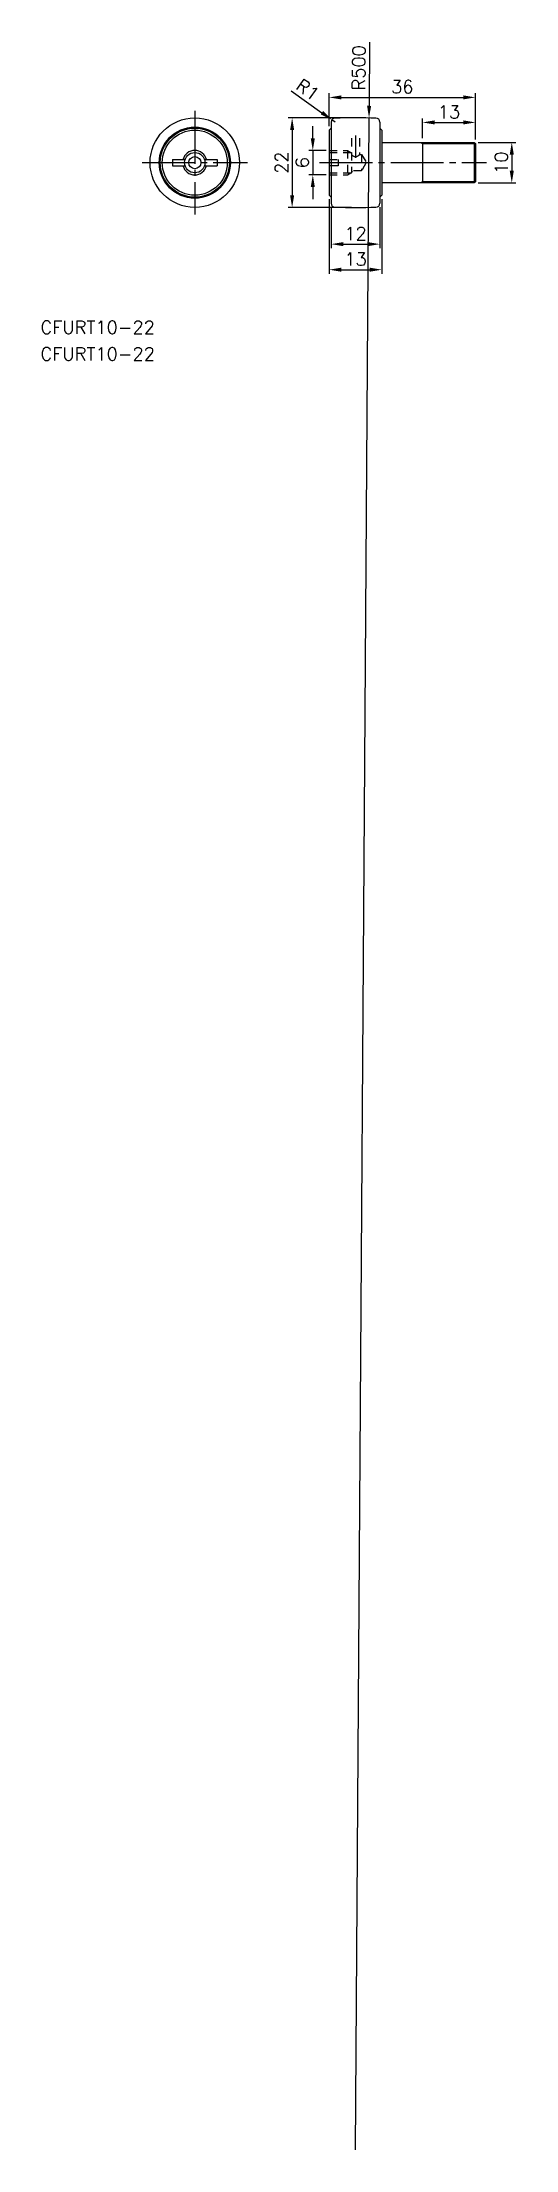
# Model space of a CAD drawing. Extents: x 50 to 167, y -223 to 295.
import ezdxf

# ---------------------------------------------------------------- set-up
doc = ezdxf.new("R2010")
doc.units = 0
doc.header["$MEASUREMENT"] = 0
doc.header["$PDMODE"] = 64
doc.linetypes.add('CENTER', pattern=[17.5, 13, -1.5, 1.5, -1.5])
doc.linetypes.add('DASHED', pattern=[3.5, 2, -1.5])
doc.layers.get('0').update_dxf_attribs({"linetype": 'CONTINUOUS'})
doc.layers.get('DEFPOINTS').update_dxf_attribs({"linetype": 'CONTINUOUS'})
doc.layers.add('CENTER', color=1, linetype='CENTER')
doc.layers.add('SIZE', color=7, linetype='CONTINUOUS')
doc.styles.get("Standard").update_dxf_attribs({"font": 'txt.shx', "bigfont": '@extfont2.shx'})
doc.dimstyles.new('MISUMI', dxfattribs={"dimtxt": 3.2, "dimasz": 3, "dimexe": 1, "dimexo": 1, "dimgap": 1, "dimtad": 1, "dimdsep": 46, "dimtxsty": 'STANDARD', "dimcen": 0, "dimadec": 0, "dimazin": 0, "dimtfac": 0.6, "dimtix": 1, "dimtmove": 2, "dimatfit": 3, "dimfxl": 1, "dimtvp": 1, "dimtolj": 1, "dimarcsym": 0})

# ---------------------------------------------------------------- blocks, each defined once
blk = doc.blocks.new('*D0')
at = {"layer": 'DEFPOINTS', "color": 0, "linetype": 'Continuous'}
for p in [(127.29, 276.72), (111.69, 254.72), (127.29, 254.72)]:
    blk.add_point(p, dxfattribs=at)
at = {"layer": 'SIZE', "color": 0, "linetype": 'Continuous', "lineweight": -2}
for p, q in [((126.29, 276.72), (110.69, 276.72)), ((111.69, 273.72), (111.69, 257.72)), ((126.29, 254.72), (110.69, 254.72))]:
    blk.add_line(p, q, dxfattribs=at)
at = {"layer": 'SIZE', "color": 0, "linetype": 'Continuous'}
for points in [[(111.19, 273.72), (112.19, 273.72), (111.69, 276.72)], [(111.19, 257.72), (112.19, 257.72), (111.69, 254.72)]]:
    blk.add_solid(points, dxfattribs=at)
at = {"layer": 'SIZE', "color": 0, "linetype": 'Continuous', "insert": (109.09, 265.72), "char_height": 3.2, "attachment_point": 5, "rotation": 90}
blk.add_mtext('\\A1;22', dxfattribs=at)
blk = doc.blocks.new('*D1')
at = {"layer": 'DEFPOINTS', "color": 0, "linetype": 'Continuous'}
for p in [(121.04, 268.72), (116.77, 262.72), (121.04, 262.72)]:
    blk.add_point(p, dxfattribs=at)
at = {"layer": 'SIZE', "color": 0, "linetype": 'Continuous', "lineweight": -2}
for p, q in [((116.77, 271.72), (116.77, 274.72)), ((120.04, 268.72), (115.77, 268.72)), ((116.77, 268.72), (116.77, 262.72)), ((120.04, 262.72), (115.77, 262.72)), ((116.77, 259.72), (116.77, 256.72))]:
    blk.add_line(p, q, dxfattribs=at)
at = {"layer": 'SIZE', "color": 0, "linetype": 'Continuous'}
for points in [[(116.27, 271.72), (117.27, 271.72), (116.77, 268.72)], [(116.27, 259.72), (117.27, 259.72), (116.77, 262.72)]]:
    blk.add_solid(points, dxfattribs=at)
at = {"layer": 'SIZE', "color": 0, "linetype": 'Continuous', "insert": (114.17, 265.72), "char_height": 3.2, "attachment_point": 5, "rotation": 90}
blk.add_mtext('\\A1;6', dxfattribs=at)
blk = doc.blocks.new('*D2')
at = {"layer": 'DEFPOINTS', "color": 0, "linetype": 'Continuous'}
for p in [(121.29, 255.74), (133.29, 255.74), (133.29, 245.67)]:
    blk.add_point(p, dxfattribs=at)
at = {"layer": 'SIZE', "color": 0, "linetype": 'Continuous', "lineweight": -2}
for p, q in [((121.29, 254.74), (121.29, 244.67)), ((133.29, 254.74), (133.29, 244.67)), ((124.29, 245.67), (130.29, 245.67))]:
    blk.add_line(p, q, dxfattribs=at)
at = {"layer": 'SIZE', "color": 0, "linetype": 'Continuous'}
for points in [[(124.29, 246.17), (124.29, 245.17), (121.29, 245.67)], [(130.29, 246.17), (130.29, 245.17), (133.29, 245.67)]]:
    blk.add_solid(points, dxfattribs=at)
at = {"layer": 'SIZE', "color": 0, "linetype": 'Continuous', "insert": (127.29, 248.27), "char_height": 3.2, "attachment_point": 5}
blk.add_mtext('\\A1;12', dxfattribs=at)
blk = doc.blocks.new('*D3')
at = {"layer": 'DEFPOINTS', "color": 0, "linetype": 'Continuous'}
for p in [(120.79, 257.72), (133.79, 257.72), (133.79, 239.38)]:
    blk.add_point(p, dxfattribs=at)
at = {"layer": 'SIZE', "color": 0, "linetype": 'Continuous', "lineweight": -2}
for p, q in [((120.79, 256.72), (120.79, 238.38)), ((133.79, 256.72), (133.79, 238.38)), ((123.79, 239.38), (130.79, 239.38))]:
    blk.add_line(p, q, dxfattribs=at)
at = {"layer": 'SIZE', "color": 0, "linetype": 'Continuous'}
for points in [[(123.79, 239.88), (123.79, 238.88), (120.79, 239.38)], [(130.79, 239.88), (130.79, 238.88), (133.79, 239.38)]]:
    blk.add_solid(points, dxfattribs=at)
at = {"layer": 'SIZE', "color": 0, "linetype": 'Continuous', "insert": (127.29, 241.98), "char_height": 3.2, "attachment_point": 5}
blk.add_mtext('\\A1;13', dxfattribs=at)
blk = doc.blocks.new('*D4')
at = {"layer": 'DEFPOINTS', "color": 0, "linetype": 'Continuous'}
for p in [(156.49, 270.72), (156.49, 260.72), (165.74, 260.72)]:
    blk.add_point(p, dxfattribs=at)
at = {"layer": 'SIZE', "color": 0, "linetype": 'Continuous', "lineweight": -2}
for p, q in [((157.49, 270.72), (166.74, 270.72)), ((165.74, 267.72), (165.74, 263.72)), ((157.49, 260.72), (166.74, 260.72))]:
    blk.add_line(p, q, dxfattribs=at)
at = {"layer": 'SIZE', "color": 0, "linetype": 'Continuous'}
for points in [[(165.24, 267.72), (166.24, 267.72), (165.74, 270.72)], [(165.24, 263.72), (166.24, 263.72), (165.74, 260.72)]]:
    blk.add_solid(points, dxfattribs=at)
at = {"layer": 'SIZE', "color": 0, "linetype": 'Continuous', "insert": (163.14, 265.72), "char_height": 3.2, "attachment_point": 5, "rotation": 90}
blk.add_mtext('\\A1;10', dxfattribs=at)
blk = doc.blocks.new('*D5')
at = {"layer": 'DEFPOINTS', "color": 0, "linetype": 'Continuous'}
for p in [(156.79, 275.62), (143.79, 270.72), (156.79, 270.42)]:
    blk.add_point(p, dxfattribs=at)
at = {"layer": 'SIZE', "color": 0, "linetype": 'Continuous', "lineweight": -2}
for p, q in [((143.79, 271.72), (143.79, 276.62)), ((146.79, 275.62), (153.79, 275.62)), ((156.79, 271.42), (156.79, 276.62))]:
    blk.add_line(p, q, dxfattribs=at)
at = {"layer": 'SIZE', "color": 0, "linetype": 'Continuous'}
for points in [[(146.79, 276.12), (146.79, 275.12), (143.79, 275.62)], [(153.79, 276.12), (153.79, 275.12), (156.79, 275.62)]]:
    blk.add_solid(points, dxfattribs=at)
at = {"layer": 'SIZE', "color": 0, "linetype": 'Continuous', "insert": (150.29, 278.22), "char_height": 3.2, "attachment_point": 5}
blk.add_mtext('\\A1;13', dxfattribs=at)
blk = doc.blocks.new('*D6')
at = {"layer": 'DEFPOINTS', "color": 0, "linetype": 'Continuous'}
for p in [(156.79, 281.78), (120.79, 273.72), (156.79, 270.42)]:
    blk.add_point(p, dxfattribs=at)
at = {"layer": 'SIZE', "color": 0, "linetype": 'Continuous', "lineweight": -2}
for p, q in [((120.79, 274.72), (120.79, 282.78)), ((123.79, 281.78), (153.79, 281.78)), ((156.79, 271.42), (156.79, 282.78))]:
    blk.add_line(p, q, dxfattribs=at)
at = {"layer": 'SIZE', "color": 0, "linetype": 'Continuous'}
for points in [[(123.79, 282.28), (123.79, 281.28), (120.79, 281.78)], [(153.79, 282.28), (153.79, 281.28), (156.79, 281.78)]]:
    blk.add_solid(points, dxfattribs=at)
at = {"layer": 'SIZE', "color": 0, "linetype": 'Continuous', "insert": (138.79, 284.38), "char_height": 3.2, "attachment_point": 5}
blk.add_mtext('\\A1;36', dxfattribs=at)
blk = doc.blocks.new('*D7')
at = {"layer": 'DEFPOINTS', "color": 0, "linetype": 'Continuous'}
for p in [(121.47, 276.27), (122.29, 275.69)]:
    blk.add_point(p, dxfattribs=at)
at = {"layer": 'SIZE', "color": 0, "linetype": 'Continuous', "lineweight": -2}
for p, q in [((111.46, 283.37), (119.02, 278.01)), ((122.29, 275.69), (121.47, 276.27))]:
    blk.add_line(p, q, dxfattribs=at)
at = {"layer": 'SIZE', "color": 0, "linetype": 'Continuous'}
blk.add_solid([(119.31, 278.42), (118.73, 277.6), (121.47, 276.27)], dxfattribs=at)
at = {"layer": 'SIZE', "color": 0, "linetype": 'Continuous', "insert": (115.52, 283.68), "char_height": 3.2, "attachment_point": 5, "rotation": 324.6647}
blk.add_mtext('\\A1;R1', dxfattribs=at)
blk = doc.blocks.new('*D8')
at = {"layer": 'DEFPOINTS', "color": 0, "linetype": 'Continuous'}
for p in [(130.61, 276.71), (127.29, -223.28)]:
    blk.add_point(p, dxfattribs=at)
at = {"layer": 'SIZE', "color": 0, "linetype": 'Continuous', "lineweight": -2}
for p, q in [((130.74, 295.37), (130.63, 279.71)), ((127.29, -223.28), (130.61, 276.71))]:
    blk.add_line(p, q, dxfattribs=at)
at = {"layer": 'SIZE', "color": 0, "linetype": 'Continuous'}
blk.add_solid([(130.13, 279.71), (131.13, 279.7), (130.61, 276.71)], dxfattribs=at)
at = {"layer": 'SIZE', "color": 0, "linetype": 'Continuous', "insert": (128.09, 289.06), "char_height": 3.2, "attachment_point": 5, "rotation": 89.6188}
blk.add_mtext('\\A1;R500', dxfattribs=at)

msp = doc.modelspace()

# ---------------------------------------------------------------- linework, layer by layer
at = {"color": 7, "linetype": 'Continuous'}
for p, q in [((121.28568, 275.69374), (121.28568, 255.74384)), ((133.28568, 275.69374), (133.28568, 255.74384)), ((120.78568, 273.71879), (120.78568, 257.71879)), ((120.78569, 273.71878), (121.28569, 274.21878)), ((133.28569, 274.21876), (133.78571, 273.71875)), ((133.78568, 273.71879), (133.78568, 257.71878)), ((133.78568, 270.71879), (156.48568, 270.71879)), ((143.78568, 270.71879), (143.78568, 260.71879)), ((156.48568, 270.71879), (156.48568, 260.71879)), ((156.48568, 270.71879), (156.78568, 270.41879)), ((156.78568, 270.41879), (156.78568, 261.01879)), ((82.23571, 266.46879), (85.35083, 266.46879)), ((82.23571, 266.46879), (82.23571, 264.96879)), ((82.23571, 264.96879), (85.35083, 264.96879)), ((90.12053, 266.46879), (93.23568, 266.46879)), ((90.12053, 264.96879), (93.23568, 264.96879)), ((93.23568, 266.46879), (93.23568, 264.96879)), ((156.48568, 260.71879), (133.78568, 260.71879)), ((156.78568, 261.01879), (156.48568, 260.71879)), ((121.28569, 257.21878), (120.7857, 257.71877)), ((133.78569, 257.71879), (133.28569, 257.21879))]:
    msp.add_line(p, q, dxfattribs=at)
at = {"color": 3, "linetype": 'DASHED'}
for p, q in [((126.28568, 271.71879), (126.28568, 267.71879)), ((128.28568, 271.71879), (128.28568, 267.71879)), ((120.78568, 268.71879), (125.28568, 268.71879)), ((120.78568, 268.21879), (126.28568, 268.21879)), ((120.78568, 266.46879), (122.98569, 266.46879)), ((122.98569, 264.96879), (120.78568, 264.96879)), ((122.98569, 266.46879), (122.98569, 264.96879)), ((125.28568, 268.71879), (125.28568, 262.71879)), ((125.28568, 268.71879), (126.1517, 268.21879)), ((126.28568, 268.21879), (126.28568, 263.21879)), ((128.28568, 267.71879), (128.78568, 267.71879)), ((128.78568, 267.71879), (128.78568, 263.71879)), ((128.78568, 267.71878), (129.94039, 265.71876)), ((129.94041, 265.71878), (128.78571, 263.71877)), ((120.78568, 263.21879), (126.28568, 263.21879)), ((120.78568, 262.71879), (125.28568, 262.71879)), ((125.28569, 262.71878), (126.15171, 263.21878)), ((126.28568, 263.21879), (126.57435, 263.71879)), ((128.78568, 263.71879), (126.28568, 263.71879))]:
    msp.add_line(p, q, dxfattribs=at)
at = {"color": 3, "linetype": 'Continuous'}
for p, q in [((143.26604, 270.71878), (143.78569, 270.41876)), ((143.78568, 270.41879), (156.78568, 270.41879)), ((143.78571, 261.01878), (143.26608, 260.71877)), ((156.78568, 261.01879), (143.78568, 261.01879))]:
    msp.add_line(p, q, dxfattribs=at)
at = {"color": 3, "linetype": 'DASHED'}
msp.add_lwpolyline([(126.28568, 267.71879, 0.102222479), (126.91331, 267.2929, 0.199038394), (127.65801, 267.29289, 0.10223323), (128.28568, 267.71879)], format="xyb", dxfattribs=at)
at = {"color": 7, "linetype": 'Continuous'}
for radius in [11, 8.75, 8.5, 8, 2.5, 1.5]:
    msp.add_circle((87.73568, 265.71879), radius, dxfattribs=at)
for centre, radius, start, end in [((122.28568, 275.69374), 1, 90.5741141, 180.000005), ((127.28568, -223.28121), 500, 89.4258841, 90.5741141), ((132.28568, 275.69374), 1, 0, 89.4258841), ((87.73568, 265.71879), 3, 14.4775114, 165.5224902), ((87.73568, 265.71879), 3, 194.4775098, 345.5224886), ((122.28568, 255.74384), 1, 180.000005, 269.4258823), ((127.28568, 754.71879), 500, 269.4258859, 270.5741159), ((132.28568, 255.74384), 1, 270.5741159, 0)]:
    msp.add_arc(centre, radius, start, end, dxfattribs=at)
at = {"layer": 'CENTER', "color": 1, "linetype": 'CENTER'}
for p, q in [((87.73568, 278.46002), (87.73568, 252.97757)), ((127.28568, 272.3989), (127.28568, 266.92133)), ((74.78849, 265.71879), (100.68287, 265.71879)), ((118.43717, 265.71879), (159.54238, 265.71879))]:
    msp.add_line(p, q, dxfattribs=at)

# ---------------------------------------------------------------- texts
at = {"color": 7, "linetype": 'Continuous', "width": 1.006196}
for p in [(49.75885, 223.59354), (49.75885, 217.0529)]:
    msp.add_text('CFURT10-22', height=3.2, dxfattribs=at).set_placement(p)

# ---------------------------------------------------------------- dimensions: what is measured, and where the dimension line sits
at = {"layer": 'SIZE', "color": 7, "linetype": 'Continuous'}
for center, mpoint, picture, middle in [((127.28568, -223.28121), (130.61221, 276.70772), '*D8', (128.09432, 289.05808)), ((122.28568, 275.69374), (121.4699, 276.2721), '*D7', (115.52283, 283.67549))]:
    dim = msp.add_radius_dim(center=center, mpoint=mpoint, dimstyle='MISUMI', override={"dimdec": 4, "dimtdec": 4, "dimtmove": 0, "dimtzin": 0}, dxfattribs=at)
    dim.commit()
    dim.dimension.update_dxf_attribs({"geometry": picture, "text_midpoint": middle})
for base, p1, p2, picture, middle in [((156.78568, 281.78403), (120.78568, 273.71879), (156.78568, 270.41879), '*D6', (138.78568, 284.38403)), ((156.78568, 275.62361), (143.78568, 270.71879), (156.78568, 270.41879), '*D5', (150.28568, 278.22361)), ((133.78568, 239.38158), (120.78568, 257.71879), (133.78568, 257.71878), '*D3', (127.28568, 241.98158)), ((133.28568, 245.67108), (121.28568, 255.74384), (133.28568, 255.74384), '*D2', (127.28568, 248.27108))]:
    dim = msp.add_linear_dim(base=base, p1=p1, p2=p2, dimstyle='MISUMI', override={"dimdec": 4, "dimtdec": 4, "dimtmove": 0, "dimtzin": 0}, dxfattribs=at)
    dim.commit()
    dim.dimension.update_dxf_attribs({"geometry": picture, "text_midpoint": middle})
for base, p1, p2, picture, middle in [((111.68545, 254.71879), (127.28568, 276.71879), (127.28568, 254.71879), '*D0', (109.08545, 265.71879)), ((116.77004, 262.71879), (121.03569, 268.71878), (121.03568, 262.71879), '*D1', (114.17004, 265.71878))]:
    dim = msp.add_linear_dim(base=base, p1=p1, p2=p2, angle=90, dimstyle='MISUMI', override={"dimdec": 4, "dimtdec": 4, "dimtmove": 0, "dimtzin": 0}, dxfattribs=at)
    dim.commit()
    dim.dimension.update_dxf_attribs({"geometry": picture, "text_midpoint": middle})
dim = msp.add_linear_dim(base=(165.73934, 260.71879), p1=(156.48568, 270.71879), p2=(156.48568, 260.71879), angle=90, dimstyle='MISUMI', override={"dimdec": 4, "dimtdec": 4, "dimtmove": 0, "dimtzin": 0}, dxfattribs=at)
dim.commit()
dim.dimension.update_dxf_attribs({"geometry": '*D4', "text_midpoint": (165.73934, 265.71878), "dimtype": 160})

doc.saveas('drawing.dxf')
